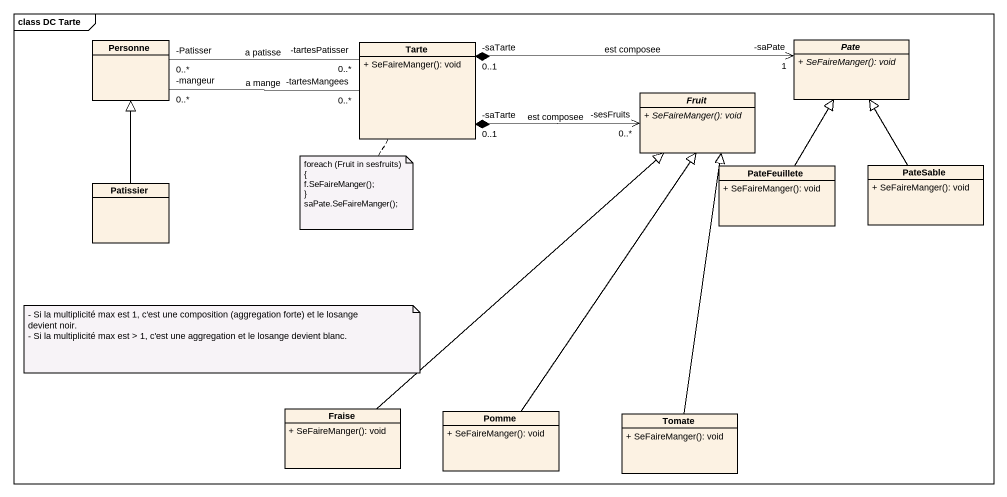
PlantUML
@startuml
mainframe class DC Tarte
hide circle
hide empty members
skinparam classAttributeIconSize 0
class Personne
class Tarte {
  + SeFaireManger(): void
}
abstract class Pate {
  {abstract} + SeFaireManger(): void
}
abstract class Fruit {
  {abstract} + SeFaireManger(): void
}
class Patissier
class PateFeuillete {
  + SeFaireManger(): void
}
class PateSable {
  + SeFaireManger(): void
}
class Fraise {
  + SeFaireManger(): void
}
class Pomme {
  + SeFaireManger(): void
}
class Tomate {
  + SeFaireManger(): void
}
Personne "-mangeur\n0..*" -right- "-tartesMangees\n0..*" Tarte : a mange
Personne "-Patisser\n0..*" -right- "-tartesPatisser\n0..*" Tarte : a patisse
Pate "-saPate\n1" <-left-* "-saTarte\n0..1" Tarte : est composee
Fruit "-sesFruits\n0..*" <-left-* "-saTarte\n0..1" Tarte : est composee
Patissier -up-|> Personne
PateFeuillete -up-|> Pate
PateSable -up-|> Pate
Fraise -up-|> Fruit
Pomme -up-|> Fruit
Tomate -up-|> Fruit
note bottom of Tarte
  foreach (Fruit in sesfruits)
  {
  f.SeFaireManger();
  ~}
  saPate.SeFaireManger();
end note
note as N2
  - Si la multiplicité max est 1, c'est une composition (aggregation forte) et le losange devient noir.
  - Si la multiplicité max est > 1, c'est une aggregation et le losange devient blanc.
end note
@enduml
